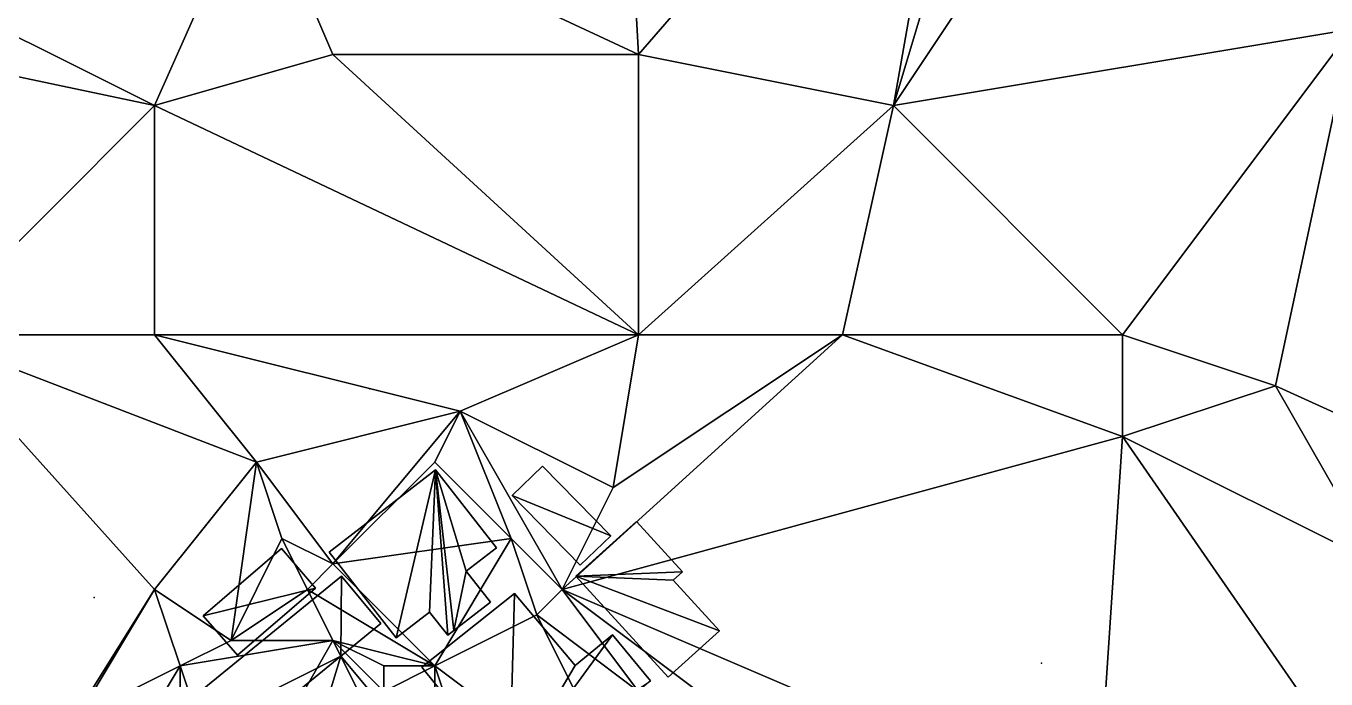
# Model space of a CAD drawing. Header units: metres. Extents: x -1103 to 901, y -902 to 905.
# Drawn here: x 239.9 to 342, y 511 to 562.2 of the extents above; entities that cross this region are included whole.
import ezdxf

# ---------------------------------------------------------------- set-up
doc = ezdxf.new("R2010")
doc.units = ezdxf.units.M
for name, color, linetype in [('OSM_BUILDING_FOOTPRINTS', 7, 'CONTINUOUS'), ('OSM_BUILDING_ROOFS', 1, 'CONTINUOUS'), ('OSM_BUILDING_WALLS', 8, 'CONTINUOUS'), ('OSM_TERRAIN', 3, 'CONTINUOUS'), ('OSM_TREES', 3, 'CONTINUOUS')]:
    doc.layers.add(name, color=color, linetype=linetype)

msp = doc.modelspace()

# ---------------------------------------------------------------- linework, layer by layer
at = {"layer": 'OSM_BUILDING_FOOTPRINTS'}
for points in [[(263.71, 520.92, 9.92), (272.06, 527.39, 9.92), (276.84, 521.28, 9.92), (274.47, 519.44, 9.92), (276.38, 517, 9.92), (273.49, 514.77, 9.92), (273.02, 514.4, 9.92), (271.59, 516.22, 9.92), (268.97, 514.21, 9.92), (263.71, 520.92, 9.92)], [(280.46, 527.68, 9.06), (285.81, 522.21, 9.06), (283.42, 519.9, 9.06), (278.07, 525.38, 9.06), (280.46, 527.68, 9.06)], [(287.83, 523.34, 9.15), (291.44, 519.38, 9.15), (290.72, 518.72, 9.15), (294.35, 514.75, 9.15), (290.32, 511.11, 9.15), (283.07, 519.04, 9.15), (287.83, 523.34, 9.15)], [(256.5, 512.84, 10.61), (253.81, 515.93, 10.61), (259.95, 521.21, 10.61), (262.64, 518.11, 10.61), (256.5, 512.84, 10.61)], [(247.71, 498.96, 10.13), (244.62, 502.69, 10.13), (264.66, 519.05, 10.13), (267.75, 515.32, 10.13), (264.62, 512.77, 10.13), (267.26, 509.59, 10.13), (264.24, 507.12, 10.13), (263.27, 508.3, 10.13), (259.42, 505.16, 10.13), (260.35, 504.04, 10.13), (257.12, 501.4, 10.13), (254.54, 504.53, 10.13), (247.71, 498.96, 10.13)], [(270.97, 511.89, 9.43), (278.25, 517.67, 9.43), (283.03, 512.03, 9.43), (285.95, 514.43, 9.43), (288.93, 510.82, 9.43), (286.48, 508.75, 9.43), (291.68, 502.69, 9.43), (290.02, 501.41, 9.43), (294.71, 495.23, 9.43), (292.96, 491.97, 9.43), (290.74, 491.12, 9.43), (289.12, 490.93, 9.43), (287.54, 492.18, 9.43), (284.68, 490.31, 9.43), (275.59, 501.18, 9.43), (277.85, 503.34, 9.43), (270.97, 511.89, 9.43)]]:
    msp.add_polyline3d(points, close=True, dxfattribs=at)
at = {"layer": 'OSM_BUILDING_ROOFS'}
for points in [[(272.06, 527.39, 19.92), (263.71, 520.92, 19.92), (268.97, 514.21, 19.92)], [(272.06, 527.39, 19.92), (268.97, 514.21, 19.92), (271.59, 516.22, 19.92)], [(272.06, 527.39, 19.92), (271.59, 516.22, 19.92), (273.02, 514.4, 19.92)], [(272.06, 527.39, 19.92), (273.02, 514.4, 19.92), (273.49, 514.77, 19.92)], [(274.47, 519.44, 19.92), (276.84, 521.28, 19.92), (272.06, 527.39, 19.92)], [(274.47, 519.44, 19.92), (272.06, 527.39, 19.92), (273.49, 514.77, 19.92)], [(285.81, 522.21, 19.06), (280.46, 527.68, 19.06), (278.07, 525.38, 19.06)], [(285.81, 522.21, 19.06), (278.07, 525.38, 19.06), (283.42, 519.9, 19.06)], [(291.44, 519.38, 19.15), (287.83, 523.34, 19.15), (283.07, 519.04, 19.15)], [(253.81, 515.93, 20.61), (262.64, 518.11, 20.61), (259.95, 521.21, 20.61)], [(264.62, 512.77, 20.13), (264.66, 519.05, 20.13), (244.62, 502.69, 20.13)], [(264.62, 512.77, 20.13), (267.75, 515.32, 20.13), (264.66, 519.05, 20.13)], [(273.49, 514.77, 19.92), (276.38, 517, 19.92), (274.47, 519.44, 19.92)], [(283.07, 519.04, 19.15), (290.72, 518.72, 19.15), (291.44, 519.38, 19.15)], [(283.07, 519.04, 19.15), (290.32, 511.11, 19.15), (294.35, 514.75, 19.15)], [(283.07, 519.04, 19.15), (294.35, 514.75, 19.15), (290.72, 518.72, 19.15)], [(253.81, 515.93, 20.61), (256.5, 512.84, 20.61), (262.64, 518.11, 20.61)], [(278.25, 517.67, 19.43), (270.97, 511.89, 19.43), (277.85, 503.34, 19.43)], [(277.85, 503.34, 19.43), (283.03, 512.03, 19.43), (278.25, 517.67, 19.43)], [(277.85, 503.34, 19.43), (288.93, 510.82, 19.43), (285.95, 514.43, 19.43)], [(277.85, 503.34, 19.43), (285.95, 514.43, 19.43), (283.03, 512.03, 19.43)], [(264.62, 512.77, 20.13), (244.62, 502.69, 20.13), (254.54, 504.53, 20.13)], [(264.62, 512.77, 20.13), (254.54, 504.53, 20.13), (263.27, 508.3, 20.13)], [(263.27, 508.3, 20.13), (267.26, 509.59, 20.13), (264.62, 512.77, 20.13)]]:
    msp.add_3dface(points, dxfattribs=at)
at = {"layer": 'OSM_BUILDING_WALLS'}
for points in [[(272.06, 527.39, 9.92), (263.71, 520.92, 9.92), (263.71, 520.92, 19.92)], [(272.06, 527.39, 9.92), (263.71, 520.92, 19.92), (272.06, 527.39, 19.92)], [(276.84, 521.28, 9.92), (272.06, 527.39, 9.92), (272.06, 527.39, 19.92)], [(276.84, 521.28, 9.92), (272.06, 527.39, 19.92), (276.84, 521.28, 19.92)], [(280.46, 527.68, 9.06), (278.07, 525.38, 9.06), (278.07, 525.38, 19.06)], [(280.46, 527.68, 9.06), (278.07, 525.38, 19.06), (280.46, 527.68, 19.06)], [(285.81, 522.21, 9.06), (280.46, 527.68, 9.06), (280.46, 527.68, 19.06)], [(285.81, 522.21, 9.06), (280.46, 527.68, 19.06), (285.81, 522.21, 19.06)], [(278.07, 525.38, 9.06), (283.42, 519.9, 9.06), (283.42, 519.9, 19.06)], [(278.07, 525.38, 9.06), (283.42, 519.9, 19.06), (278.07, 525.38, 19.06)], [(287.83, 523.34, 9.15), (283.07, 519.04, 9.15), (283.07, 519.04, 19.15)], [(287.83, 523.34, 9.15), (283.07, 519.04, 19.15), (287.83, 523.34, 19.15)], [(291.44, 519.38, 9.15), (287.83, 523.34, 9.15), (287.83, 523.34, 19.15)], [(291.44, 519.38, 9.15), (287.83, 523.34, 19.15), (291.44, 519.38, 19.15)], [(283.42, 519.9, 9.06), (285.81, 522.21, 9.06), (285.81, 522.21, 19.06)], [(283.42, 519.9, 9.06), (285.81, 522.21, 19.06), (283.42, 519.9, 19.06)], [(259.95, 521.21, 10.61), (253.81, 515.93, 10.61), (253.81, 515.93, 20.61)], [(259.95, 521.21, 10.61), (253.81, 515.93, 20.61), (259.95, 521.21, 20.61)], [(262.64, 518.11, 10.61), (259.95, 521.21, 10.61), (259.95, 521.21, 20.61)], [(262.64, 518.11, 10.61), (259.95, 521.21, 20.61), (262.64, 518.11, 20.61)], [(263.71, 520.92, 9.92), (268.97, 514.21, 9.92), (268.97, 514.21, 19.92)], [(263.71, 520.92, 9.92), (268.97, 514.21, 19.92), (263.71, 520.92, 19.92)], [(274.47, 519.44, 9.92), (276.84, 521.28, 9.92), (276.84, 521.28, 19.92)], [(274.47, 519.44, 9.92), (276.84, 521.28, 19.92), (274.47, 519.44, 19.92)], [(264.66, 519.05, 10.13), (244.62, 502.69, 10.13), (244.62, 502.69, 20.13)], [(264.66, 519.05, 10.13), (244.62, 502.69, 20.13), (264.66, 519.05, 20.13)], [(267.75, 515.32, 10.13), (264.66, 519.05, 10.13), (264.66, 519.05, 20.13)], [(267.75, 515.32, 10.13), (264.66, 519.05, 20.13), (267.75, 515.32, 20.13)], [(276.38, 517, 9.92), (274.47, 519.44, 9.92), (274.47, 519.44, 19.92)], [(276.38, 517, 9.92), (274.47, 519.44, 19.92), (276.38, 517, 19.92)], [(283.07, 519.04, 9.15), (290.32, 511.11, 9.15), (290.32, 511.11, 19.15)], [(283.07, 519.04, 9.15), (290.32, 511.11, 19.15), (283.07, 519.04, 19.15)], [(290.72, 518.72, 9.15), (291.44, 519.38, 9.15), (291.44, 519.38, 19.15)], [(290.72, 518.72, 9.15), (291.44, 519.38, 19.15), (290.72, 518.72, 19.15)], [(294.35, 514.75, 9.15), (290.72, 518.72, 9.15), (290.72, 518.72, 19.15)], [(294.35, 514.75, 9.15), (290.72, 518.72, 19.15), (294.35, 514.75, 19.15)], [(256.5, 512.84, 10.61), (262.64, 518.11, 10.61), (262.64, 518.11, 20.61)], [(256.5, 512.84, 10.61), (262.64, 518.11, 20.61), (256.5, 512.84, 20.61)], [(278.25, 517.67, 9.43), (270.97, 511.89, 9.43), (270.97, 511.89, 19.43)], [(278.25, 517.67, 9.43), (270.97, 511.89, 19.43), (278.25, 517.67, 19.43)], [(283.03, 512.03, 9.43), (278.25, 517.67, 9.43), (278.25, 517.67, 19.43)], [(283.03, 512.03, 9.43), (278.25, 517.67, 19.43), (283.03, 512.03, 19.43)], [(273.49, 514.77, 9.92), (276.38, 517, 9.92), (276.38, 517, 19.92)], [(273.49, 514.77, 9.92), (276.38, 517, 19.92), (273.49, 514.77, 19.92)], [(253.81, 515.93, 10.61), (256.5, 512.84, 10.61), (256.5, 512.84, 20.61)], [(253.81, 515.93, 10.61), (256.5, 512.84, 20.61), (253.81, 515.93, 20.61)], [(268.97, 514.21, 9.92), (271.59, 516.22, 9.92), (271.59, 516.22, 19.92)], [(268.97, 514.21, 9.92), (271.59, 516.22, 19.92), (268.97, 514.21, 19.92)], [(271.59, 516.22, 9.92), (273.02, 514.4, 9.92), (273.02, 514.4, 19.92)], [(271.59, 516.22, 9.92), (273.02, 514.4, 19.92), (271.59, 516.22, 19.92)], [(264.62, 512.77, 10.13), (267.75, 515.32, 10.13), (267.75, 515.32, 20.13)], [(264.62, 512.77, 10.13), (267.75, 515.32, 20.13), (264.62, 512.77, 20.13)], [(273.02, 514.4, 9.92), (273.49, 514.77, 9.92), (273.49, 514.77, 19.92)], [(273.02, 514.4, 9.92), (273.49, 514.77, 19.92), (273.02, 514.4, 19.92)], [(285.95, 514.43, 9.43), (283.03, 512.03, 9.43), (283.03, 512.03, 19.43)], [(285.95, 514.43, 9.43), (283.03, 512.03, 19.43), (285.95, 514.43, 19.43)], [(288.93, 510.82, 9.43), (285.95, 514.43, 9.43), (285.95, 514.43, 19.43)], [(288.93, 510.82, 9.43), (285.95, 514.43, 19.43), (288.93, 510.82, 19.43)], [(290.32, 511.11, 9.15), (294.35, 514.75, 9.15), (294.35, 514.75, 19.15)], [(290.32, 511.11, 9.15), (294.35, 514.75, 19.15), (290.32, 511.11, 19.15)], [(267.26, 509.59, 10.13), (264.62, 512.77, 10.13), (264.62, 512.77, 20.13)], [(267.26, 509.59, 10.13), (264.62, 512.77, 20.13), (267.26, 509.59, 20.13)], [(270.97, 511.89, 9.43), (277.85, 503.34, 9.43), (277.85, 503.34, 19.43)], [(270.97, 511.89, 9.43), (277.85, 503.34, 19.43), (270.97, 511.89, 19.43)]]:
    msp.add_3dface(points, dxfattribs=at)
at = {"layer": 'OSM_TERRAIN'}
for points in [[(324, 580, 14.35), (344, 562, 13.13), (340, 604, 15.55)], [(340, 604, 15.55), (344, 562, 13.13), (364, 576, 13.98)], [(288, 560, 12.1), (286, 596, 16.98), (258, 574, 14.48)], [(288, 560, 12.1), (314, 590, 15.62), (286, 596, 16.98)], [(288, 560, 12.1), (308, 556, 10.98), (314, 590, 15.62)], [(308, 556, 10.98), (314, 576, 13.74), (314, 590, 15.62)], [(308, 556, 10.98), (344, 562, 13.13), (324, 580, 14.35)], [(308, 556, 10.98), (324, 580, 14.35), (314, 576, 13.74)], [(250, 556, 12.74), (258, 574, 14.48), (230, 566, 13.73)], [(250, 556, 12.74), (264, 560, 12.38), (258, 574, 14.48)], [(264, 560, 12.38), (288, 560, 12.1), (258, 574, 14.48)], [(212, 564, 13.18), (250, 556, 12.74), (230, 566, 13.73)], [(212, 564, 13.18), (232, 538, 12.21), (250, 556, 12.74)], [(326, 538, 10.98), (344, 562, 13.13), (308, 556, 10.98)], [(326, 538, 10.98), (338, 534, 10.53), (344, 562, 13.13)], [(360, 524, 9.3), (344, 562, 13.13), (338, 534, 10.53)], [(288, 538, 10.11), (264, 560, 12.38), (250, 556, 12.74)], [(288, 538, 10.11), (288, 560, 12.1), (264, 560, 12.38)], [(288, 538, 10.11), (308, 556, 10.98), (288, 560, 12.1)], [(232, 538, 12.21), (250, 538, 12.02), (250, 556, 12.74)], [(250, 538, 12.02), (288, 538, 10.11), (250, 556, 12.74)], [(288, 538, 10.11), (304, 538, 10.14), (308, 556, 10.98)], [(304, 538, 10.14), (326, 538, 10.98), (308, 556, 10.98)], [(224, 502, 15.95), (240, 502, 15.41), (232, 538, 12.21)], [(240, 502, 15.41), (250, 518, 13.23), (232, 538, 12.21)], [(250, 518, 13.23), (258, 528, 12.13), (232, 538, 12.21)], [(232, 538, 12.21), (258, 528, 12.13), (250, 538, 12.02)], [(258, 528, 12.13), (274, 532, 11.07), (250, 538, 12.02)], [(250, 538, 12.02), (274, 532, 11.07), (288, 538, 10.11)], [(274, 532, 11.07), (286, 526, 10.95), (288, 538, 10.11)], [(282, 518, 11.26), (326, 530, 10.9), (304, 538, 10.14)], [(282, 518, 11.26), (304, 538, 10.14), (286, 526, 10.95)], [(286, 526, 10.95), (304, 538, 10.14), (288, 538, 10.11)], [(326, 530, 10.9), (326, 538, 10.98), (304, 538, 10.14)], [(326, 530, 10.9), (338, 534, 10.53), (326, 538, 10.98)], [(326, 530, 10.9), (346, 520, 9.02), (338, 534, 10.53)], [(346, 520, 9.02), (360, 524, 9.3), (338, 534, 10.53)], [(258, 528, 12.13), (264, 520, 12.1), (274, 532, 11.07)], [(264, 520, 12.1), (272, 528, 11.92), (274, 532, 11.07)], [(278, 522, 11.76), (274, 532, 11.07), (272, 528, 11.92)], [(278, 522, 11.76), (282, 518, 11.26), (274, 532, 11.07)], [(282, 518, 11.26), (286, 526, 10.95), (274, 532, 11.07)], [(324, 500, 11.03), (326, 530, 10.9), (282, 518, 11.26)], [(324, 500, 11.03), (344, 504, 9.05), (326, 530, 10.9)], [(326, 530, 10.9), (344, 504, 9.05), (346, 520, 9.02)], [(250, 518, 13.23), (256, 514, 12.91), (258, 528, 12.13)], [(256, 514, 12.91), (260, 522, 12.78), (258, 528, 12.13)], [(260, 522, 12.78), (264, 520, 12.1), (258, 528, 12.13)], [(264, 520, 12.1), (278, 522, 11.76), (272, 528, 11.92)], [(256, 514, 12.91), (262, 518, 12.72), (260, 522, 12.78)], [(262, 518, 12.72), (264, 520, 12.1), (260, 522, 12.78)], [(272, 512, 12.11), (278, 522, 11.76), (264, 520, 12.1)], [(280, 516, 12.12), (278, 522, 11.76), (272, 512, 12.11)], [(280, 516, 12.12), (282, 518, 11.26), (278, 522, 11.76)], [(262, 518, 12.72), (272, 512, 12.11), (264, 520, 12.1)], [(240, 502, 15.41), (244, 508, 14.62), (250, 518, 13.23)], [(244, 508, 14.62), (252, 512, 13.64), (250, 518, 13.23)], [(252, 512, 13.64), (256, 514, 12.91), (250, 518, 13.23)], [(264, 514, 13.61), (262, 518, 12.72), (256, 514, 12.91)], [(264, 514, 13.61), (272, 512, 12.11), (262, 518, 12.72)], [(280, 516, 12.12), (288, 510, 11.7), (282, 518, 11.26)], [(282, 518, 11.26), (306, 500, 11.16), (324, 500, 11.03)], [(288, 510, 11.7), (306, 500, 11.16), (282, 518, 11.26)], [(288, 500, 12.16), (280, 516, 12.12), (272, 512, 12.11)], [(288, 500, 12.16), (288, 510, 11.7), (280, 516, 12.12)], [(256, 500, 13.82), (264, 514, 13.61), (252, 512, 13.64)], [(252, 512, 13.64), (264, 514, 13.61), (256, 514, 12.91)], [(256, 500, 13.82), (268, 506, 13.59), (264, 514, 13.61)], [(268, 506, 13.59), (268, 510, 13.38), (264, 514, 13.61)], [(268, 510, 13.38), (268, 512, 12.59), (264, 514, 13.61)], [(268, 512, 12.59), (272, 512, 12.11), (264, 514, 13.61)], [(246, 502, 13.61), (252, 512, 13.64), (244, 508, 14.62)], [(252, 502, 13.7), (252, 512, 13.64), (246, 502, 13.61)], [(252, 502, 13.7), (256, 500, 13.82), (252, 512, 13.64)], [(272, 506, 12.45), (272, 512, 12.11), (268, 510, 13.38)], [(268, 510, 13.38), (272, 512, 12.11), (268, 512, 12.59)], [(274, 506, 12.26), (272, 512, 12.11), (272, 506, 12.45)], [(274, 506, 12.26), (288, 500, 12.16), (272, 512, 12.11)]]:
    msp.add_3dface(points, dxfattribs=at)
at = {"layer": 'OSM_TREES'}
for p in [(266.89, 533.74, 11.36), (245.24, 517.36, 13.56), (319.63, 512.22, 11.01)]:
    msp.add_point(p, dxfattribs=at)

doc.saveas('drawing.dxf')
